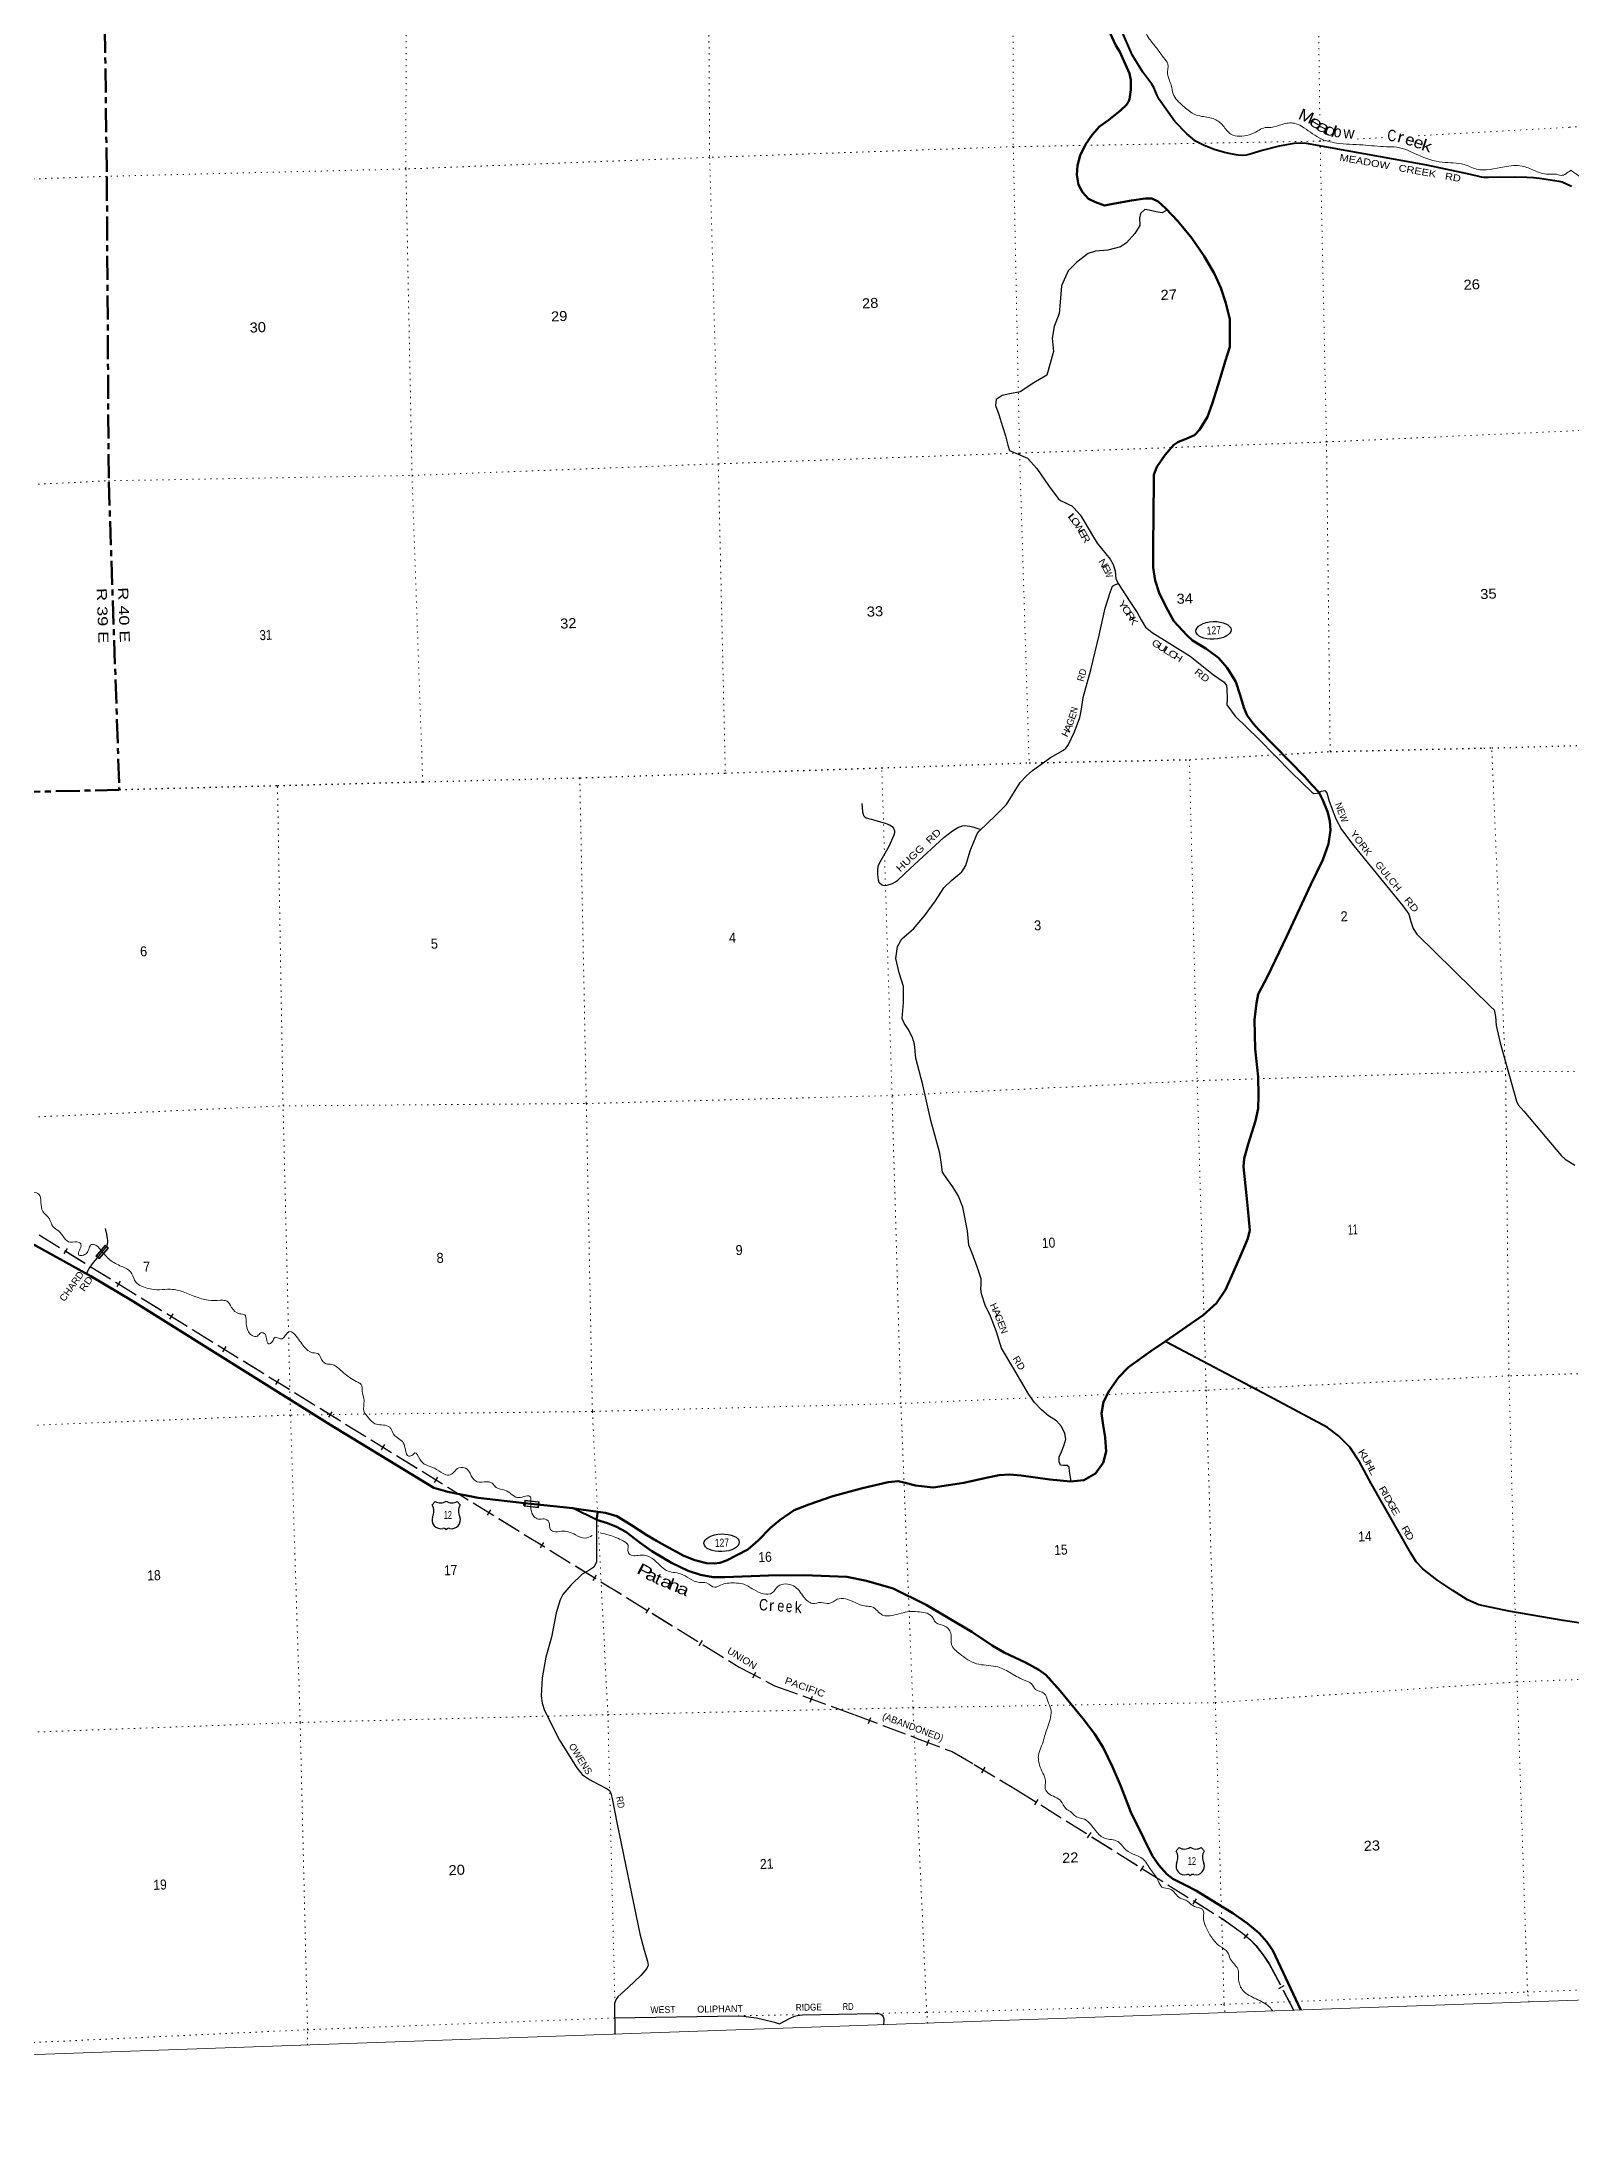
# Model space of a CAD drawing. Header units: feet. Extents: x 751810 to 1010326, y -353855 to -161247.
# Drawn here: x 793086 to 819846, y -353855 to -317453 of the extents above; entities that cross this region are included whole.
import ezdxf
from ezdxf.enums import TextEntityAlignment as Align

# ---------------------------------------------------------------- set-up
doc = ezdxf.new("R2010")
doc.units = ezdxf.units.FT
doc.header["$LTSCALE"] = 70
doc.header["$PDMODE"] = 32
doc.header["$PDSIZE"] = 35
for name, pattern in [('DOTTED', [1.5, 0.3, -1.2]), ('LONG_DASH_SHORT_DASH', [9.9, 6, -1.2, 1.5, -1.2]), ('LONG_DASHED', [7.5, 6, -1.5])]:
    doc.linetypes.add(name, pattern=pattern)
for name, color, linetype, lineweight in [('11', 7, 'LONG_DASH_SHORT_DASH', 60), ('16', 7, 'Continuous', 25), ('17', 7, 'Continuous', 25), ('20', 7, 'Continuous', 70), ('23', 7, 'Continuous', 70), ('26', 7, 'Continuous', 40), ('29', 7, 'Continuous', 25), ('31', 7, 'Continuous', 13), ('34', 7, 'Continuous', 25), ('39', 7, 'Continuous', 13), ('4', 7, 'Continuous', 13), ('55', 7, 'Continuous', 13), ('57', 7, 'Continuous', 13), ('6', 7, 'DOTTED', 25), ('63', 7, 'Continuous', 25), ('7', 7, 'DOTTED', 13)]:
    doc.layers.add(name, color=color, linetype=linetype, lineweight=lineweight)
for name, color, linetype in [('27', 7, 'Continuous'), ('30', 7, 'Continuous'), ('41', 7, 'Continuous')]:
    doc.layers.add(name, color=color, linetype=linetype)

msp = doc.modelspace()

# ---------------------------------------------------------------- linework, layer by layer
at = {"layer": '11'}
msp.add_lwpolyline([(793885.39, -306959.64), (794156.21, -314457.59), (794226.88, -319816.77), (794260.25, -325151.46), (794444.9, -330541.76), (792305.7, -330591.56), (792397.65, -336291.98), (792490.26, -341692.44), (792604.44, -347035.58), (792738, -352676.08)], dxfattribs=at)
at = {"layer": '16'}
for p, q in [((799919.76, -343051.77), (799971.07, -342993.01)), ((800162.83, -342987.04), (800162.55, -342987.24)), ((800354.92, -342992.92), (800406.31, -343051.77)), ((812935.05, -349106.64), (812986.36, -349047.88)), ((813178.12, -349041.91), (813177.84, -349042.11)), ((813370.21, -349047.79), (813421.6, -349106.64))]:
    msp.add_line(p, q, dxfattribs=at)
for centre, radius, start, end in [((800065.97, -343317.3), 151.42, 159.09177, 283.81923), ((799726.78, -343162.4), 222.05, 332.97043, 29.75871), ((800062.15, -342835.35), 182.07, 239.97227, 303.45418), ((800263.93, -342835.85), 181.52, 236.33975, 300.08743), ((800263.92, -342835.35), 182.07, 236.54582, 236.59441), ((800260.09, -343317.3), 151.42, 256.18077, 20.90823), ((800599.28, -343162.4), 222.05, 150.24129, 207.02957), ((813077.44, -348890.22), 182.07, 239.97227, 303.45418), ((813279.22, -348890.72), 181.52, 236.33975, 300.08743), ((813279.21, -348890.22), 182.07, 236.54582, 236.59441), ((813081.26, -349372.17), 151.42, 159.09177, 283.81923), ((812742.07, -349217.27), 222.05, 332.97043, 29.75871), ((813275.38, -349372.17), 151.42, 256.18077, 20.90823), ((813614.57, -349217.27), 222.05, 150.24129, 207.02957)]:
    msp.add_arc(centre, radius, start, end, dxfattribs=at)
for centre, major_axis, start_param, end_param in [((800121.31, -343516.12), (-19.56, 51.67), 4.95877769, 6.28318531), ((800204.76, -343516.12), (19.56, 51.67), 0, 1.32637542), ((813136.6, -349570.99), (-19.56, 51.67), 4.95877769, 6.28318531), ((813220.05, -349570.99), (19.56, 51.67), 0, 1.32637542)]:
    msp.add_ellipse(centre, major_axis=major_axis, ratio=0.929097, start_param=start_param, end_param=end_param, dxfattribs=at)
at = {"layer": '17'}
for centre in [(813585.19, -327754.44), (804980.95, -343715.56)]:
    msp.add_ellipse(centre, major_axis=(308.97, 12.88), ratio=0.500121, dxfattribs=at)
at = {"layer": '20', "lineweight": 40}
msp.add_line((802793.46, -343315.74), (802378.14, -343112.21), dxfattribs=at)
at = {"layer": '20'}
msp.add_line((802816.53, -343171.65), (802793.65, -343315.83), dxfattribs=at)
for points in [[(802378.14, -343112.21), (801534.24, -343023.69), (801531.67, -343023.42), (800725.25, -342930.82), (800191.57, -342821.95), (799947.26, -342754.42), (798128.3, -341646.51), (794684.06, -339490.42), (793944.56, -339050.61), (792430.54, -338209.69)], [(802378.14, -343112.21), (802403.14, -343115.6), (802816.53, -343171.65)], [(815116.12, -351892.06), (814621.46, -350849.32), (814520.24, -350698.88), (814382.62, -350544.03), (814177.97, -350374.07), (813922.61, -350194.32), (813624.94, -350012.44), (813285.78, -349802.23), (813086.19, -349700.49), (812874.21, -349591.25), (812768, -349509.47), (812630.29, -349352.61), (812512.29, -349186.81), (812361.74, -348877.55), (812142.51, -348426.44), (811965.52, -347975.46), (811821.55, -347633.69), (811657.61, -347294.84), (811512.57, -347063.83), (811307.53, -346795.26), (810901.53, -346304.24), (810651.72, -346023.59), (810533.21, -345936.32), (810298.25, -345807.98), (809922.58, -345635.65), (809715.9, -345510.07), (809355.42, -345272.64), (808558.11, -344799.19), (807980.4, -344515.15), (807517.88, -344378.92), (807169.04, -344312.07), (806419.68, -344281.32), (805800.72, -344288.99), (805035.81, -344315.3), (804834.69, -344314.27), (804613.89, -344277.89), (804393.4, -344203.26), (804103.81, -344067.31), (803758.72, -343859.38), (803555.33, -343717.55), (803305.46, -343525.47), (803143.51, -343438.78), (802982.86, -343370.88), (802793.65, -343315.83)]]:
    msp.add_lwpolyline(points, dxfattribs=at)
at = {"layer": '23'}
for points in [[(811462.19, -319082.8), (811592.36, -318936.05), (811746.31, -318826.48), (811960.04, -318659.87), (812066.01, -318556.48), (812097.6, -318508.16), (812115.97, -318459.63), (812136.79, -318295.65), (812138.35, -318124.09), (812126.4, -318067.33), (812114.09, -318012.85), (811946.35, -317633.91), (811876.84, -317518.27), (811743.23, -317228.37)], [(812738.47, -340192.43), (813402.68, -339732.5), (813638.52, -339520.61), (813797.02, -339288.05), (813954.15, -338934.77), (814090.56, -338612.62), (814187.12, -338388.87), (814218.97, -338246.54), (814186.3, -337875.62), (814156.96, -337579.03), (814109.02, -337136.33), (814120.79, -336994.9), (814189.83, -336740.19), (814322.47, -336333.67), (814367.22, -336120.3), (814374.77, -335884.45), (814366.42, -335562.76), (814316.42, -335073.86), (814301.82, -334567.27), (814335.04, -334275.92), (814364.16, -334117.61), (814534.76, -333795.93), (814862.23, -333114.95), (815289.83, -332200), (815497.64, -331765.95), (815599.9, -331489.61), (815633.27, -331246.57), (815622.26, -331090.05), (815585.42, -330940.74), (815497.37, -330725.29), (815426.78, -330585.55), (815308.39, -330456), (815181.34, -330312.75), (814378.54, -329491.32), (814281.29, -329384.98), (814176.5, -329244.76), (814115.94, -329104.57), (814053.8, -328883.93), (813977.16, -328653.87), (813827.38, -328406.98), (813674.82, -328232.67), (813450.37, -328069.64), (813216.79, -327927.15), (813120.17, -327834.87), (812892.05, -327589.48), (812787.01, -327398.95), (812639.54, -327113.71), (812566.74, -326879.45), (812528.5, -326653.72), (812529.76, -326412.11), (812531.21, -326174.52), (812537.84, -325828.01), (812544.51, -325032.61), (812594.5, -324891.48), (812738.03, -324683.74), (812893.12, -324509.7), (812961.38, -324462.35), (813121.31, -324396.8), (813255.52, -324340.44), (813339.69, -324244.07), (813480.22, -324014.33), (813564.57, -323787.11), (813666.41, -323456.44), (813796.14, -323029.92), (813870.09, -322795.11), (813870.55, -322535.43), (813868.52, -322310.08), (813799.58, -322027.34), (813715.22, -321759.39), (813601.65, -321512.88), (813423.09, -321206.89), (813207.87, -320890.47), (812959.35, -320593.66), (812754.47, -320373.39), (812616.28, -320250.77), (812507.32, -320197.29), (812390.75, -320198.5), (812153.03, -320233.34), (811921.6, -320273.93), (811797.99, -320297.6), (811676.21, -320317.16), (811518.91, -320261.82), (811401.75, -320204.69), (811295.94, -320086.65), (811225.79, -319956.95), (811195.91, -319783.17), (811204.78, -319621.74), (811251.24, -319446.55), (811347.05, -319251.02), (811462.19, -319082.8)], [(802816.53, -343171.65), (802952.71, -343191.07), (803148.22, -343246.7), (803404.6, -343404.27), (803671.81, -343579.47), (803843.28, -343679.24), (803989.74, -343764.46), (804321.43, -343942.8), (804511.74, -344016.78), (804719.54, -344070.68), (804848.35, -344080.16), (804952.59, -344066.2), (805064.93, -344022.12), (805440.57, -343834.15), (805618.45, -343675.19), (805833.87, -343456.18), (806004.53, -343315.66), (806252.28, -343145.51), (806505.19, -343045.58), (806926.87, -342897.81), (807447.6, -342761.7), (807897.34, -342656.95), (808069.29, -342635.14), (808171.06, -342662.78), (808372.24, -342710.1), (808679.59, -342748.63), (809216.7, -342664.11), (809608.87, -342576.04), (809838.21, -342533.54), (810014.62, -342521.59), (810220.56, -342540.52), (810722.35, -342610.57), (811081.69, -342642.74), (811315.94, -342620.14), (811521.7, -342500.18), (811656.19, -342314.99), (811705.76, -342119.53), (811692.71, -341872.53), (811653, -341658.93), (811623.77, -341454.93), (811658.76, -341248.04), (811760.87, -341058.27), (811925.39, -340825.43), (812096.18, -340642.64), (812491.86, -340363.19), (812738.47, -340192.43)]]:
    msp.add_lwpolyline(points, dxfattribs=at)
at = {"layer": '26'}
for points in [[(819846, -319984.87), (819684.97, -319913.11), (819631.75, -319897.6), (819290.08, -319850.33), (819184.31, -319837.65), (819066.5, -319827.31), (818850.55, -319823.78), (818394.83, -319829.38), (818316.29, -319827.31), (818273.46, -319823.54), (818080.49, -319779.87), (817316.99, -319612.88), (815634.73, -319314.05), (815214.94, -319234.27), (815116.02, -319231.84), (814991.75, -319234.23), (814734.59, -319284.03), (814434.28, -319357.91), (814227.33, -319424.13), (814157.06, -319438.61), (814092.45, -319447.74), (814014.46, -319440.67), (813918.43, -319423.35), (813776.79, -319395.19), (813596.98, -319339.16), (813423.39, -319273.19), (813270.73, -319192.78), (813222.92, -319155.34), (813119.58, -319066.43), (812909.68, -318852.72), (812637.01, -318466.8), (812599.79, -318397.63), (812539.24, -318257.44), (812504.74, -318198.01), (812350.17, -317986.14), (812161.84, -317686.63), (811969.06, -317242.38)], [(820746.47, -345233.97), (819703.86, -345075.49), (818753.56, -344912.86), (818227.72, -344799.6), (818028.85, -344713.93), (817770.29, -344552.44), (817494.42, -344363.54), (817246.64, -344173.38), (817132.53, -344049.68), (817035.14, -343895.04), (816341.24, -342676.2), (816139.47, -342300.8), (815973.1, -342042.57), (815773.22, -341844.22), (815581.78, -341699.84), (814551.94, -341152.3), (812764.62, -340206.27), (812738.47, -340192.43)]]:
    msp.add_lwpolyline(points, dxfattribs=at)
at = {"layer": '29'}
for points in [[(812771.69, -320398.78), (812730.62, -320424.78), (812685.46, -320448.95), (812584.13, -320431.36), (812458.01, -320398.78), (812385.32, -320391.99), (812310.02, -320461.79), (812291.36, -320539.12), (812297.29, -320671.71), (812210.91, -320808.44), (812065.58, -320976), (811955.99, -321043.32), (811737.41, -321101.45), (811521.14, -321121.23), (811394.23, -321161.15), (811193.83, -321311.05), (811045.69, -321460.62), (810926.75, -321723.62), (810903.47, -322012.51), (810886.18, -322210.55), (810795.73, -322436.03), (810762.74, -322642.83), (810787.21, -322875.23), (810670.9, -323287.06), (810445.7, -323421.97), (810203.33, -323577.79), (810021.98, -323614.11), (809888.52, -323642.25), (809783.12, -323713.41), (809771.83, -323820.6), (809829.09, -323977.05), (809894.61, -324183.45), (809944.3, -324350.3), (809985.68, -324511.48), (810018, -324604.64), (810210.76, -324688.57), (810333.68, -324739.41), (810496.63, -324921.3), (810696.99, -325220.28), (810866.03, -325448.19), (810911.97, -325482.61), (811008.44, -325530.36), (811067.39, -325554.39), (811107.24, -325574.33), (811143.11, -325606.23), (811250.71, -325733.83), (811337.02, -325863.83), (811471.85, -326091.27), (811552.21, -326224.54), (811777.94, -326506.27), (811828.56, -326603.13), (811863.44, -326709.76), (811879.58, -326845.91), (811919.56, -326930.67), (812107.8, -327228.17), (812252.12, -327443.11), (812319.99, -327566.87), (812398.25, -327698.22), (812514.93, -327789.6), (813177.01, -328206.72), (813587.68, -328532.48), (813774.39, -328660.97), (813814.56, -328717.19), (813817.91, -328779.79), (813825.36, -328946.52), (813820.27, -329057.46), (813963.88, -329256.33), (814379.88, -329656.32), (814948.9, -330240.67), (815305.93, -330580.91), (815341.39, -330609.51), (815407.43, -330602.52), (815474.22, -330567.31), (815531.97, -330554.65), (815569.97, -330595.22), (815610.55, -330738.32), (815690.76, -330958.15), (815724.03, -331049.31), (815823.73, -331233.98), (816039.61, -331520.18), (816896.98, -332572.66), (817003.96, -332716.81), (817039.89, -332846.03), (817077.48, -332967.13), (817140.25, -333066.97), (818435.73, -334339.3), (818494.44, -334393.02), (818517.71, -334508.72), (818528.81, -334667.24), (818598.47, -334966.05), (818885.43, -335987.79), (818912.47, -336053), (819016.01, -336165.1), (819669.9, -336938.87), (819739.18, -337004.2), (819904.74, -337109.48)], [(811097.84, -342644.02), (811084.39, -342568.14), (811069.6, -342462.12), (811060.53, -342394.09), (811023.06, -342365.58), (810960.67, -342364.35), (810912.15, -342358.48), (810887.38, -342299.21), (810883.43, -342210.82), (810925.73, -342122.36), (810969.49, -342021.76), (811000.4, -341903.63), (810985.87, -341803.64), (810928.13, -341681.43), (810837.27, -341582.85), (810700.6, -341494.39), (810577.27, -341389.22), (810454.86, -341259.85), (810354.26, -341123.47), (810075.41, -340642.84), (809877.53, -340309.53), (809790.44, -340025.6), (809683.73, -339752.61), (809592.48, -339555.42), (809529.41, -339358.98), (809516.56, -339274.2), (809520.52, -339195.04), (809520.52, -339096.08), (809453.95, -338885.31), (809365, -338649.77), (809308.37, -338507.39), (809283.18, -338258.92), (809198.2, -337842.04), (809127.28, -337649.98), (809027.52, -337487.39), (808931.2, -337356.85), (808847.28, -337233.81), (808827.04, -337095.83), (808800.09, -336897.76), (808643.97, -336329.09), (808503.4, -335703.35), (808379.95, -335235.87), (808352.94, -334991.51), (808321.56, -334874.15), (808246.78, -334730.57), (808173.79, -334627.17), (808139.74, -334540.13), (808161.55, -334263.38), (808163.02, -333981.51), (808088.03, -333743.33), (808026.55, -333492.47), (808055.52, -333285.85), (808135.97, -333151.4), (808337.21, -332975.29), (808532.02, -332745.12), (808721.55, -332487.01), (808870.11, -332256.9), (809008.94, -332123.85), (809181.34, -331977.22), (809254.84, -331867.23), (809329.73, -331608.23), (809432.88, -331351.98), (809458.2, -331301.02), (809485.21, -331263.08), (809774.81, -330994.43), (809963.11, -330798.77), (810201.35, -330415.69), (810312.69, -330298.55), (810419.22, -330206.62), (810736.7, -329976.98), (810964.27, -329850.01), (811004.98, -329811.67), (811040.58, -329760.21), (811155.03, -329529.44), (811246.24, -329275.75), (811274.97, -329132.8), (811307.05, -328926.8), (811438.28, -328443.85), (811584, -327835.44), (811689.5, -327361.7), (811783.2, -327073.67), (811819.29, -326981.47), (811872.3, -326952.92), (811923.55, -326934.15)], [(807433.46, -330779.47), (807447.22, -330927.98), (807455.99, -330965.55), (807463.9, -330989.31), (807483.68, -331013.06), (807511.63, -331034.25), (807661.97, -331074.77), (807859.18, -331131.61), (807928.73, -331161.5), (807972.24, -331191.18), (807990.91, -331211.11), (808003.89, -331258.48), (808005.87, -331292.12), (807993.78, -331337.89), (807908.79, -331532.5), (807744.82, -331816.77), (807716.1, -331885.88), (807705.22, -331945.25), (807706.62, -332025.69), (807717.09, -332119.42), (807733.9, -332159.01), (807750.65, -332177.06), (807775.44, -332196.61), (807800.17, -332210.46), (807834.78, -332214.42), (807876.59, -332210.47), (807970.27, -332178.79), (808020.71, -332151.09), (808062.2, -332122.74), (808279.46, -331916.98), (808867.85, -331376.65), (809018.6, -331260.45), (809112.36, -331200.05), (809157.55, -331182.27), (809196.62, -331173.36), (809236.67, -331167.42), (809276.05, -331169.56), (809324.69, -331177.32), (809393.58, -331193.22), (809513.84, -331236.52)], [(794062.77, -338727.38), (794217.87, -338544.94), (794229.09, -338529.03), (794234.16, -338512.23), (794243.12, -338461.64), (794244.99, -338424.21), (794240.9, -338393.17), (794225.27, -338313.35), (794205, -338219.66)], [(793878.64, -339015.32), (793893.32, -338957.68), (793916.56, -338919.01), (793992.24, -338812.96), (794062.77, -338727.38)], [(802793.46, -343315.74), (802792.42, -344013.5), (802794.22, -344053.67), (802745.9, -344142.4), (802677.55, -344187.74), (802542.33, -344266.28), (802345.63, -344454.26), (802206.15, -344617.53), (802158.2, -344714.29), (802087.81, -344938.87), (802004.23, -345363.32), (801903.47, -345718.09), (801843.11, -346077.09), (801826.93, -346389.82), (801844.75, -346521.12), (801880.65, -346647.07), (802145.16, -347166.59), (802450.38, -347652.08), (802510.26, -347735.34), (802544.13, -347769.23), (802581.99, -347799.14), (802668.59, -347855.64), (802818.94, -347935.44), (802981.51, -348018.72), (803018.36, -348050.36), (803042.27, -348094.22), (803065.49, -348188.06), (803151.82, -348635.07), (803553.35, -350555.45), (803626.57, -350844.03), (803687.28, -351032.53), (803698, -351106.71), (803675.06, -351163.92), (803565.97, -351287.58), (803349.66, -351486.51), (803168.31, -351657.7), (803136.31, -351698.28), (803109.42, -351775.96), (803112.27, -352315.33)], [(803108.81, -352028.4), (805268.38, -351992.11), (805370.56, -351998.04), (805492.11, -352012), (805593.73, -352027.95), (805711.44, -352052.72), (805908.78, -352104.24), (805996.51, -352132.51), (806180.81, -352032.93), (806256.32, -351997.37), (806307.79, -351982.14), (806395.93, -351973.17), (807667.98, -351947.03), (807727.09, -351952.36), (807765.08, -351963.46), (807790.11, -351981.61), (807806.91, -352009.77), (807817.12, -352044.63), (807819.31, -352066.73), (807813.04, -352150.34)]]:
    msp.add_lwpolyline(points, dxfattribs=at)
at = {"layer": '31'}
for p, q in [((794034.84, -338699.82), (794197.21, -338509.7)), ((794197.21, -338509.7), (794254.23, -338558.43))]:
    msp.add_line(p, q, dxfattribs=at)
msp.add_lwpolyline([(794046.12, -338698.93), (794198.09, -338520.98), (794242.95, -338559.31), (794090.99, -338737.24)], close=True, dxfattribs=at)
msp.add_lwpolyline([(794254.23, -338558.43), (794091.88, -338748.52), (794034.84, -338699.82)], dxfattribs=at)
at = {"layer": '34', "linetype": 'LONG_DASHED', "lineweight": 13}
msp.add_lwpolyline([(793040.54, -338330.68), (805288.79, -345893.65), (805907.51, -346220.36), (807308.24, -346727.63), (808399.6, -347140.32), (809009.73, -347372.46), (809396.43, -347596), (810118.28, -348025.89), (813749.75, -350303.7), (814089.27, -350546.03), (814234.51, -350669.7), (814329.04, -350764.27), (814453.64, -350927.63), (814555.9, -351078.84), (814986.57, -351896.66)], dxfattribs=at)
at = {"layer": '39'}
for points in [[(812191.95, -316380.92), (812300.76, -316520.96), (812367.06, -316654.86), (812449.9, -316753.79), (812494.52, -316987.3), (812686, -317087.39), (812758.53, -317180.75), (812669.76, -317218.96), (812489.37, -317186.81), (812409.34, -317240.72), (812445.63, -317377.98), (812571.57, -317541.41), (812693.59, -317707.02), (812777.73, -317813.37)], [(812777.73, -317813.37), (812791.52, -317873.72), (812781.87, -317972.79), (812808.41, -318116.52), (812847.1, -318217.44), (812879.92, -318366.93), (813052.16, -318576.59), (813235.4, -318717.31), (813384.13, -318760.95), (813603.46, -318809.48), (813753.33, -318923.52), (813890.77, -319074.35), (814041.06, -319107.86), (814360.64, -319015), (814458.91, -318964.29), (814593.17, -318954.23), (814787.86, -318901.2), (815000.12, -318881.6), (815127.14, -318934.27), (815433.83, -319137.89), (815739.5, -319228.82), (816195.35, -319260.68), (816612.98, -319292.24), (816792.29, -319300.29), (817160.23, -319434.73), (817588.2, -319562.45), (817970.07, -319603.67), (818184.72, -319682.59), (818673.64, -319644.53), (818984.67, -319630.56), (819195.23, -319707.65), (819441.45, -319773.08), (819588.3, -319774.54), (819689.62, -319792.13), (819756.5, -319758.93), (819836.11, -319702.6)], [(819834.04, -319704.06), (820088.56, -319902.42), (820294.7, -320127.56), (820536.77, -320232.59), (820713.48, -320359.91), (820812.1, -320604.67), (821141.33, -321202.8), (821053.83, -321512.08), (821137.31, -321898.45), (821256.86, -322227.2), (821404.19, -322663.92), (821390.85, -322857.89)], [(788817.71, -335372.27), (788916.47, -335423.79), (788974.1, -335453.41), (789028.28, -335450.97), (789104.71, -335451.57), (789248.32, -335515.57), (789491.97, -335613.32), (789567.75, -335644.13), (789921.88, -335829.52), (790162.41, -335947.54), (790284.79, -335986.32), (790341.57, -336042.15), (790395.9, -336088.01), (790446.09, -336176.34), (790536.42, -336262.86), (790696.74, -336430.78), (790802.23, -336496.5), (790880.67, -336631.86), (790941.2, -336681.48), (791060.16, -336643.93), (791169.99, -336626.92), (791334.96, -336673.85), (791395.88, -336687.22), (791529.55, -336618.82), (791672.5, -336578.18), (791804.91, -336616.51), (791889.67, -336713.35), (791926.78, -336733.82), (792001.3, -336736.52), (792128.77, -336799.23), (792226.43, -336825.03), (792297.45, -336884.24), (792388.97, -336952.6), (792421.41, -337003.47), (792475.2, -337172.15), (792507.9, -337229.06), (792607.81, -337305.09), (792654.71, -337409.66), (792687.12, -337504.83), (792811.5, -337543.52), (792951.85, -337579.49), (793037.84, -337613.87), (793074.49, -337759.17), (793107.67, -337916.7), (793222.23, -338050.44), (793284.44, -338182.51), (793380.34, -338258.72), (793590.25, -338456.62), (793741.21, -338459.9), (793774.93, -338494.62), (793747.31, -338596.5), (793739.04, -338681.42), (793817.48, -338681.92), (793883.92, -338638.68), (793918.36, -338554.6), (793956.07, -338498.56), (794035.05, -338511.11), (794104.24, -338574.43), (794122.73, -338594.37)], [(794122.73, -338594.37), (794281.69, -338765.74), (794483.82, -338879.44), (794647.2, -338980.8), (794713.69, -339118.72), (794779.58, -339198.28), (794898.48, -339249.3), (795012.47, -339280.42), (795378.5, -339282.09), (795589.98, -339334.99), (796058.79, -339476.97), (796253.62, -339472.25), (796330.77, -339488.91), (796409.96, -339596.06), (796547.7, -339708.64), (796641.09, -339728.6), (796663.82, -339832.25), (796674.77, -339942.46), (796769.89, -340091.17), (796860.73, -340099.17), (796920.52, -340042.13), (796981.26, -340051.48), (797021.6, -340144.28), (797055.74, -340233.32), (797122.44, -340196.11), (797167.37, -340121.63), (797230.29, -340134.9), (797291.21, -340148.27), (797367.89, -340064.31), (797434.23, -340019.06), (797517.1, -340073.71), (797675.3, -340283.99), (797826.82, -340389.91), (797936.7, -340419.19), (797963.12, -340470.34), (798064.74, -340584.54), (798163.7, -340594.18), (798239.74, -340631.03), (798390.33, -340761.14), (798618.07, -340907.91)], [(798618.07, -340907.91), (798678.15, -340947.49), (798693.03, -341055.51), (798727.02, -341231.12), (798723.06, -341412.46), (798802.61, -341527.65), (798915.82, -341631.26), (799153.21, -341678.97), (799195.05, -341715.33), (799241.68, -341813.88), (799413.32, -341965.19), (799448.81, -342084.37), (799512.3, -342200.28), (799581.55, -342175.03), (799614.31, -342143.36), (799701.62, -342252.16), (799810.73, -342353.95), (799958.08, -342411.74), (800108.88, -342501.58), (800210.74, -342531.23), (800298.8, -342476.95), (800384.04, -342404.68), (800531.88, -342428.23), (800621.15, -342581.23), (800739.13, -342656.45), (800913.71, -342648.6), (800965.05, -342672.47), (801038.87, -342749.67), (801189.61, -342793.22), (801408.52, -342922.27), (801522.45, -342907.09), (801626.8, -342902.4), (801644.27, -342983.72)], [(801644.27, -342983.72), (801698.79, -343253.44), (801779.39, -343302.15), (801875.62, -343295.82), (801960.68, -343354.4), (801984.31, -343478.13), (802038.37, -343517.98), (802180.84, -343511.58), (802424.97, -343575.09), (802594.49, -343633.9), (802716.63, -343585.26)], [(802858.48, -343541.02), (803012.27, -343578.9), (803258.19, -343682.59), (803343.88, -343755.23), (803339.98, -343848), (803377.42, -343920.79), (803578.9, -343929.86), (803758.18, -343982.19), (803902.57, -344108.56), (804017.16, -344198.01), (804264.15, -344259.1), (804419.66, -344340.97), (804592.28, -344407.19), (804717.99, -344417.84), (804862.84, -344494.17), (804961.74, -344457.52), (805203.8, -344417.84), (805346.56, -344432.76), (805542.24, -344534.1), (805866.45, -344589.99), (805971.88, -344474.54), (806239.13, -344470.59), (806416.4, -344657.87), (806572.47, -344775.66), (806720.52, -344758.95), (806858.05, -344776.92), (807001.58, -344704.05), (807303.45, -344754.9), (807505.62, -344824.33), (807610.77, -344837.72), (807798.11, -344980.27), (807973.23, -344984.48), (808261.87, -344919.18), (808406.71, -344920.72), (808653.47, -344999.54), (808690.76, -345057.07), (808726.91, -345111.66), (808888.49, -345172.84), (808995.92, -345327.03), (809001.01, -345485.82), (809147.46, -345658.39), (809438.67, -345830.49), (809778.66, -345879.63), (810020.48, -345981.49), (810263.65, -346113.49), (810399.5, -346183.87), (810472.22, -346281.25), (810624.04, -346348.91), (810688.52, -346486.91), (810739.04, -346627.56), (810693.51, -346913.42), (810640.04, -347066.79), (810603.65, -347197.25), (810521.28, -347468.67), (810599.89, -347742.92)], [(810599.89, -347742.92), (810646.31, -347881.74), (810642.47, -348020.8), (810698.24, -348098.81), (810917.42, -348233.89), (811001.69, -348364.97), (811082.38, -348415.69), (811151.92, -348487.05), (811327.73, -348551.61), (811527.89, -348755.99), (811690.6, -348887.57), (811910.02, -348938.1), (812053.48, -349088.66), (812385.63, -349277.04), (812453.64, -349384.6), (812618.43, -349626.89), (812683.75, -349738.7), (812826.1, -349774.57), (813002.03, -349931.73), (813104.25, -349969.41), (813223.03, -350062.7), (813359.81, -350108.89), (813399.2, -350135.3), (813411.14, -350267.62), (813450.61, -350430.9), (813553.64, -350621.53), (813699.2, -350774.01), (813832.56, -350878.72), (813879.91, -350993.35), (814010.49, -351170.65), (814024.95, -351359.22), (814103.9, -351550.92), (814331.46, -351693.68), (814565.04, -351836.17), (814626.25, -351909.91)]]:
    msp.add_spline(points, degree=3, dxfattribs=at)
at = {"layer": '4'}
msp.add_lwpolyline([(751809.62, -170897.82), (783122.91, -169842.15), (814434.73, -168743.41), (845745, -167601.59), (877053.68, -166416.71), (908360.69, -165188.77), (939665.99, -163917.76), (970969.51, -162603.69), (1002271.19, -161246.56), (1010326.19, -344125.92), (978772.94, -345493.95), (947217.84, -346818.58), (915660.96, -348099.8), (884102.33, -349337.62), (852542.04, -350532.02), (820980.12, -351683.01), (789416.81, -352794.88), (757851.71, -353854.74)], close=True, dxfattribs=at)
msp.add_lwpolyline([(751809.62, -170897.82), (783122.91, -169842.15), (814434.73, -168743.41), (845745, -167601.59), (877053.68, -166416.71), (908360.69, -165188.77), (939665.99, -163917.76), (970969.51, -162603.69), (1002271.19, -161246.56), (1010326.19, -344125.92), (978772.94, -345493.95), (947217.84, -346818.58), (915660.96, -348099.8), (884102.33, -349337.62), (852542.04, -350532.02), (820980.12, -351683.01), (789416.81, -352794.88), (757851.71, -353854.74)], close=True, dxfattribs=at)
at = {"layer": '55'}
msp.add_point((801530.32, -343050.01), dxfattribs=at)
at = {"layer": '57'}
for p, q in [((801527.56, -343074.86), (801539.16, -342970.5)), ((801527.56, -343074.86), (801776.03, -343102.47)), ((801539.16, -342970.5), (801787.63, -342998.11)), ((801787.63, -342998.11), (801776.03, -343102.47))]:
    msp.add_line(p, q, dxfattribs=at)
msp.add_lwpolyline([(801778.79, -343005.18), (801546.23, -342979.33), (801536.39, -343067.78), (801768.95, -343093.63)], close=True, dxfattribs=at)
at = {"layer": '6'}
msp.add_line((794448.73, -330537.56), (794448.65, -330535.24), dxfattribs=at)
msp.add_lwpolyline([(794450.64, -330537.51), (797212.37, -330467.76), (799753, -330401.94), (802500.59, -330332.87), (805046.43, -330248.7), (807782.99, -330157.97), (810360.85, -330070.35), (813165.34, -330014.83), (815626.12, -329872.08), (818311.77, -329811.82), (818452.42, -329809.53), (820195.21, -329760.11)], dxfattribs=at)
at = {"layer": '63'}
for p, q in [((793480.33, -338661.59), (793538.44, -338567.48)), ((794405.94, -339233.13), (794464.05, -339139.01)), ((795331.54, -339804.66), (795389.65, -339710.55)), ((796257.14, -340376.2), (796315.26, -340282.08)), ((797182.75, -340947.73), (797240.86, -340853.62)), ((798108.35, -341519.27), (798166.46, -341425.16)), ((799033.95, -342090.81), (799092.07, -341996.69)), ((799959.56, -342662.34), (800017.67, -342568.23)), ((800885.16, -343233.88), (800943.28, -343139.76)), ((801810.77, -343805.41), (801868.88, -343711.3)), ((802736.37, -344376.95), (802794.48, -344282.84)), ((803661.97, -344948.49), (803720.09, -344854.37)), ((804587.58, -345520.02), (804645.69, -345425.91)), ((805525.99, -346076.01), (805577.64, -345978.2)), ((806532.56, -346500.43), (806570.22, -346396.43)), ((807553.35, -346874.31), (807592.48, -346770.85)), ((808570.63, -347259.43), (808609.97, -347156.05)), ((809534.34, -347736.91), (809590.93, -347641.87)), ((810462.72, -348301.55), (810521.49, -348207.85)), ((811384.27, -348879.59), (811443.05, -348785.88)), ((812305.83, -349457.63), (812364.61, -349363.92)), ((813227.39, -350035.66), (813286.16, -349941.96)), ((814121.83, -350640.09), (814193.54, -350555.87)), ((814726.08, -351510.39), (814823.95, -351458.85))]:
    msp.add_line(p, q, dxfattribs=at)
at = {"layer": '63', "linetype": 'LONG_DASHED'}
msp.add_lwpolyline([(793042.7, -338327.19), (805290.83, -345890.09), (805909.17, -346216.6), (807309.66, -346723.78), (808401.05, -347136.49), (809011.5, -347368.75), (809398.5, -347592.46), (810120.42, -348022.39), (813752.03, -350300.29), (814091.79, -350542.79), (814237.29, -350666.69), (814332.13, -350761.57), (814456.97, -350925.24), (814559.42, -351076.73), (814990.2, -351894.75)], dxfattribs=at)
at = {"layer": '7'}
for p, q in [((816541.83, -319133.13), (816042.08, -319160.77)), ((819809.06, -318952.39), (817100.19, -319102.24)), ((805270.2, -351989.61), (806376.5, -351969.75))]:
    msp.add_line(p, q, dxfattribs=at)
for points in [[(804598.82, -307595.53), (804616.1, -308701.85), (804740.19, -314086.81), (804772.07, -319477.93), (804923.26, -324839.54), (805046.43, -330248.7)], [(799236.32, -308746.31), (799236.18, -308899.24), (799465.25, -314293.58), (799458.72, -319680.38), (799565.68, -325041.96), (799753, -330401.94)], [(815444.41, -318742.54), (815379.19, -313822.27), (815313.31, -310123.66)], [(809986.28, -311223.25), (810068.33, -313990.38), (810084.12, -319291.65), (810193, -324651.13), (810360.85, -330070.35)], [(819809.06, -318952.39), (820848.43, -318871.75), (826150.27, -318757.89), (831533.94, -318576.87), (836847.84, -318406.18), (842205.03, -318270.37), (847531.43, -318113.39), (851332.09, -317968.4)], [(815626.79, -319183.74), (815450.39, -319193.5), (810084.12, -319291.65), (804772.07, -319477.93), (799458.72, -319680.38), (794220.5, -319809.01), (788886.82, -320006.33), (788289.59, -320028.39)], [(815626.12, -329872.08), (815562.98, -324456.2), (815450.39, -319193.5), (815449.6, -319134.17)], [(788475.13, -325421.87), (789041.1, -325391.95), (794253.51, -325135.66), (799565.68, -325041.96), (804923.26, -324839.54), (810193, -324651.13), (815562.98, -324456.2), (819998.15, -324256.42)], [(808339.53, -346834.49), (808328.91, -346598.95), (808117.21, -341278.31), (807962.84, -335890.68), (807782.99, -330157.97)], [(813165.34, -330014.83), (813299.76, -335630.81), (813457.39, -341046.47), (813619.28, -346512.27), (813771.76, -351794.63), (813787.35, -351939.22)], [(819105.34, -351750), (819078.95, -351571.13), (818895.25, -346148.45), (818754.45, -340794.43), (818696.5, -335540.13), (818452.42, -329809.53)], [(797738.32, -352502.79), (797736.95, -352233.81), (797609.29, -346859.07), (797438.67, -341405.85), (797310.04, -336071.31), (797212.37, -330467.76)], [(802500.59, -330332.87), (802614.52, -336030.29), (802720.64, -341418.07), (802991.91, -346721.95), (803114.34, -351772.92)], [(788853.28, -336412.31), (792403.67, -336291.71), (797310.04, -336071.31), (802614.52, -336030.29), (807962.84, -335890.68), (813299.76, -335630.81), (818621.6, -335466.33), (820402.17, -335471.83)], [(820587.73, -340738.25), (818754.45, -340794.43), (813457.39, -341046.47), (808117.21, -341278.31), (802720.64, -341418.07), (797439.22, -341480.2), (792485.53, -341676.55), (789038.28, -341790.7)], [(789223.07, -347162.57), (792600.61, -347039.78), (797534.94, -346859.62), (802991.91, -346721.95), (808328.91, -346598.95), (813619.28, -346512.27), (818895.25, -346148.45), (820779.8, -346074.99)], [(808587.59, -352123.05), (808569.24, -351930.38), (808350.1, -347069.08)], [(807694.05, -351946.09), (808569.24, -351930.38), (813758.77, -351791.87), (819077.42, -351573.08), (820975.52, -351503.47)], [(789406.94, -352508.05), (792736.62, -352466.48), (797736.95, -352233.81), (803113.16, -352028.48)]]:
    msp.add_lwpolyline(points, dxfattribs=at)

# ---------------------------------------------------------------- texts
at = {"layer": '16', "width": 0.6}
for p in [(800192.72, -343297.55), (813208.02, -349352.42)]:
    msp.add_text('12', height=140, dxfattribs=at).set_placement(p, align=Align.CENTER)
at = {"layer": '17', "width": 0.8}
for p in [(813594.29, -327822.4), (804990.05, -343783.52)]:
    msp.add_text('127', height=140, rotation=2.572, dxfattribs=at).set_placement(p, align=Align.CENTER)
at = {"layer": '27'}
for s, rotation, width, p in [('MEADOW   CREEK   RD', 349.927, 1.2, (815783.93, -319533.53)), ('K', 302.792, 1.35, (816108.18, -342122.98)), ('U', 300.282, 1.25, (816171.94, -342221.94)), ('H', 298.256, 1.15, (816234.76, -342330.22)), ('L', 298.256, 1.45, (816290.49, -342433.91)), ('R', 299.654, 1.25, (816472.32, -342764.96)), ('D', 299.654, 1.25, (816557.95, -342915.37)), ('G', 299.654, 1.15, (816619, -343022.6)), ('E', 299.654, 1.35, (816680.04, -343129.83)), ('R', 299.654, 1.25, (816866.92, -343458.08)), ('D', 299.654, 1.25, (816927.97, -343565.31))]:
    msp.add_text(s, height=120, rotation=rotation, dxfattribs=dict(at, width=width)).set_placement(p)
msp.add_text('I', height=120, rotation=299.654, dxfattribs=at).set_placement((816533.36, -342872.19))
at = {"layer": '30'}
for s, rotation, width, p in [('L', 310.14, 1.9, (811076.56, -325822.05)), ('O', 303.581, 1.25, (811124.69, -325887.53)), ('W', 303.581, 1.1, (811192.92, -325990.29)), ('E', 300.66, 1.35, (811246.67, -326084.01)), ('R', 300.66, 1.25, (811302.35, -326177.94)), ('N', 300.703, 1.25, (811602.57, -326605.51)), ('E', 297.592, 1.3, (811660.35, -326700.93)), ('W', 288.114, 0.85, (811694.23, -326780.97)), ('Y', 302.323, 1.4, (811949.72, -327333.69)), ('O', 303.879, 1.3, (812019.55, -327437.59)), ('R', 303.879, 1.35, (812084.37, -327534.11)), ('K', 298.74, 1.25, (812134.72, -327617.62)), ('G', 327.788, 1.2, (812556.05, -328040.08)), ('U', 327.788, 1.3, (812653.22, -328101.29)), ('L', 327.788, 1.6, (812748.4, -328161.26)), ('C', 327.788, 1.3, (812843.19, -328220.98)), ('H', 327.788, 1.25, (812937.16, -328280.18)), ('A', 66.225, 1.25, (811099.54, -329481.67)), ('G', 70.225, 0.95, (811136.35, -329374.46)), ('E', 70.225, 1.1, (811174.91, -329267.26)), ('N', 75.115, 0.9, (811202.72, -329161.86)), ('H', 63.621, 1.1, (811055.66, -329572.24)), ('H', 294.832, 1.05, (809694.89, -339610.05)), ('A', 294.832, 1.25, (809742.73, -339713.43)), ('E', 291.35, 1.15, (809821.29, -339913.62))]:
    msp.add_text(s, height=120, rotation=rotation, dxfattribs=dict(at, width=width)).set_placement(p, align=Align.CENTER)
for s, rotation, width, p in [('RD', 74.798, 0.95, (811311.4, -328656.93)), ('RD', 321.577, 1.2, (813241.09, -328500.07)), ('NEW', 290.046, 0.95, (815709.04, -330792.23)), ('HUGG  RD', 43.443, 1.25, (808104.77, -331987.87)), ('YORK', 307.027, 1.1, (815969.02, -331310.35)), ('GULCH', 309.167, 1.1, (816403.71, -331853.04)), ('RD', 309.167, 1.25, (816911.7, -332476.08)), ('CHARD', 54.487, 1.05, (793485.39, -339506.22)), ('RD', 54.487, 1.2, (793831.56, -339330.68)), ('RD', 300.697, 1.1, (810066.8, -340491.22)), ('RD', 280.931, 0.9, (803132.74, -348162.58)), ('WEST', 0.963, 0.95, (803736.33, -351944.83)), ('RIDGE', 1.028, 0.9, (806279.6, -351903.75)), ('RD', 1.177, 0.8, (807099.88, -351889.57))]:
    msp.add_text(s, height=120, rotation=rotation, dxfattribs=dict(at, width=width)).set_placement(p)
for s, rotation, p in [('G', 291.35, (809779.82, -339803.56)), ('N', 290.052, (809861.08, -340014.47))]:
    msp.add_text(s, height=120, rotation=rotation, dxfattribs=at).set_placement(p, align=Align.CENTER)
for s, rotation, p in [('OWENS', 302.157, (802301.2, -347269.78)), ('OLIPHANT', 0.963, (804555.17, -351934.89))]:
    msp.add_text(s, height=120, rotation=rotation, dxfattribs=at).set_placement(p)
at = {"layer": '41'}
for s, rotation, width, p in [('M', 336.738, 1.15, (815052.65, -318799.17)), ('e', 329.287, 1.5, (815235.81, -318893.49)), ('a', 332.22, 1.5, (815359.44, -318979.47)), ('d', 339.334, 1.4, (815503.13, -319058.39)), ('o', 350.742, 0.9, (815677.91, -319113.78)), ('C', 357.528, 0.8, (816624.48, -319192.55)), ('r', 345.455, 1.2, (816786.23, -319204.13)), ('e', 343.905, 1.1, (816920.96, -319242.26)), ('e', 341.051, 1.15, (817065.15, -319286.1)), ('k', 342.546, 1.3, (817205.21, -319344.01)), ('P', 332.736, 1.5, (803476.96, -344235.66)), ('a', 338.308, 1.35, (803629.15, -344339.42)), ('t', 336.039, 1.2, (803793.93, -344415.77)), ('a', 338.697, 1.35, (803892.31, -344457.61)), ('h', 339.684, 1.3, (804030.45, -344520.31)), ('a', 337.508, 1.35, (804180.69, -344579.24)), ('C', 356.213, 0.8, (805630.3, -344892.7)), ('e', 356.706, 0.8, (805952.8, -344914.37)), ('e', 357.51, 0.75, (806102.72, -344925.15)), ('k', 358.4, 0.9, (806258.24, -344943.47))]:
    msp.add_text(s, height=200, rotation=rotation, dxfattribs=dict(at, width=width)).set_placement(p)
for s, rotation, p in [('w', 356.008, (815851.85, -319139.46)), ('r', 356.982, (805805.62, -344909.26))]:
    msp.add_text(s, height=200, rotation=rotation, dxfattribs=at).set_placement(p)
at = {"layer": '6', "width": 1.35}
for s, p in [('R 39 E', (794048.96, -327015.9)), ('R 40 E', (794423.72, -327002.56))]:
    msp.add_text(s, height=175, rotation=271.962, dxfattribs=at).set_placement(p)
at = {"layer": '63'}
for s, rotation, width, p in [('UNION', 328.306, 1.1, (805065.41, -345636.6)), ('PACIFIC', 340.092, 1.15, (806076.05, -346172.32))]:
    msp.add_text(s, height=120, rotation=rotation, dxfattribs=dict(at, width=width)).set_placement(p)
msp.add_text('(ABANDONED)', height=120, rotation=339.286, dxfattribs=at).set_placement((807782.95, -346795.84))
at = {"layer": '7'}
for s, width, p in [('27', 1.1, (812663.13, -321973.72)), ('26', 1.1, (817963.51, -321796.01)), ('28', 1.1, (807440.61, -322121.3)), ('30', 1.1, (796727.89, -322544.71)), ('29', 1.1, (802000.98, -322350.02)), ('34', 1.1, (812942.87, -327289.98)), ('35', 1.1, (818255.68, -327207.64)), ('32', 1.1, (802160.75, -327723.32)), ('33', 1.1, (807524.08, -327514.6)), ('31', 0.85, (796901.67, -327925.34)), ('2', 0.95, (815813.68, -332844.84)), ('4', 0.95, (805112.84, -333218.76)), ('3', 0.95, (810451.73, -333003.09)), ('6', 0.95, (794812.53, -333458.03)), ('5', 0.95, (799897.79, -333323.82)), ('11', 0.65, (815941.7, -338326.16)), ('9', 0.95, (805229.83, -338683.24)), ('10', 0.9, (810587.47, -338558.63)), ('7', 0.95, (794866.11, -338974.99)), ('8', 0.95, (799998.64, -338820.92)), ('14', 0.9, (816121.35, -343694.54)), ('16', 0.9, (805628.28, -344055.47)), ('15', 0.9, (810803.42, -343929.4)), ('18', 0.9, (794938.66, -344376.36)), ('17', 0.9, (800128.33, -344286.15)), ('23', 1.1, (816216.5, -349106.97)), ('20', 1.1, (800208.01, -349532.21)), ('21', 0.9, (805656.85, -349424.02)), ('22', 1.1, (810940.03, -349317.1)), ('19', 0.9, (795044.83, -349788.69))]:
    msp.add_text(s, height=175, rotation=2.572, dxfattribs=dict(at, width=width)).set_placement(p)

doc.saveas('drawing.dxf')
